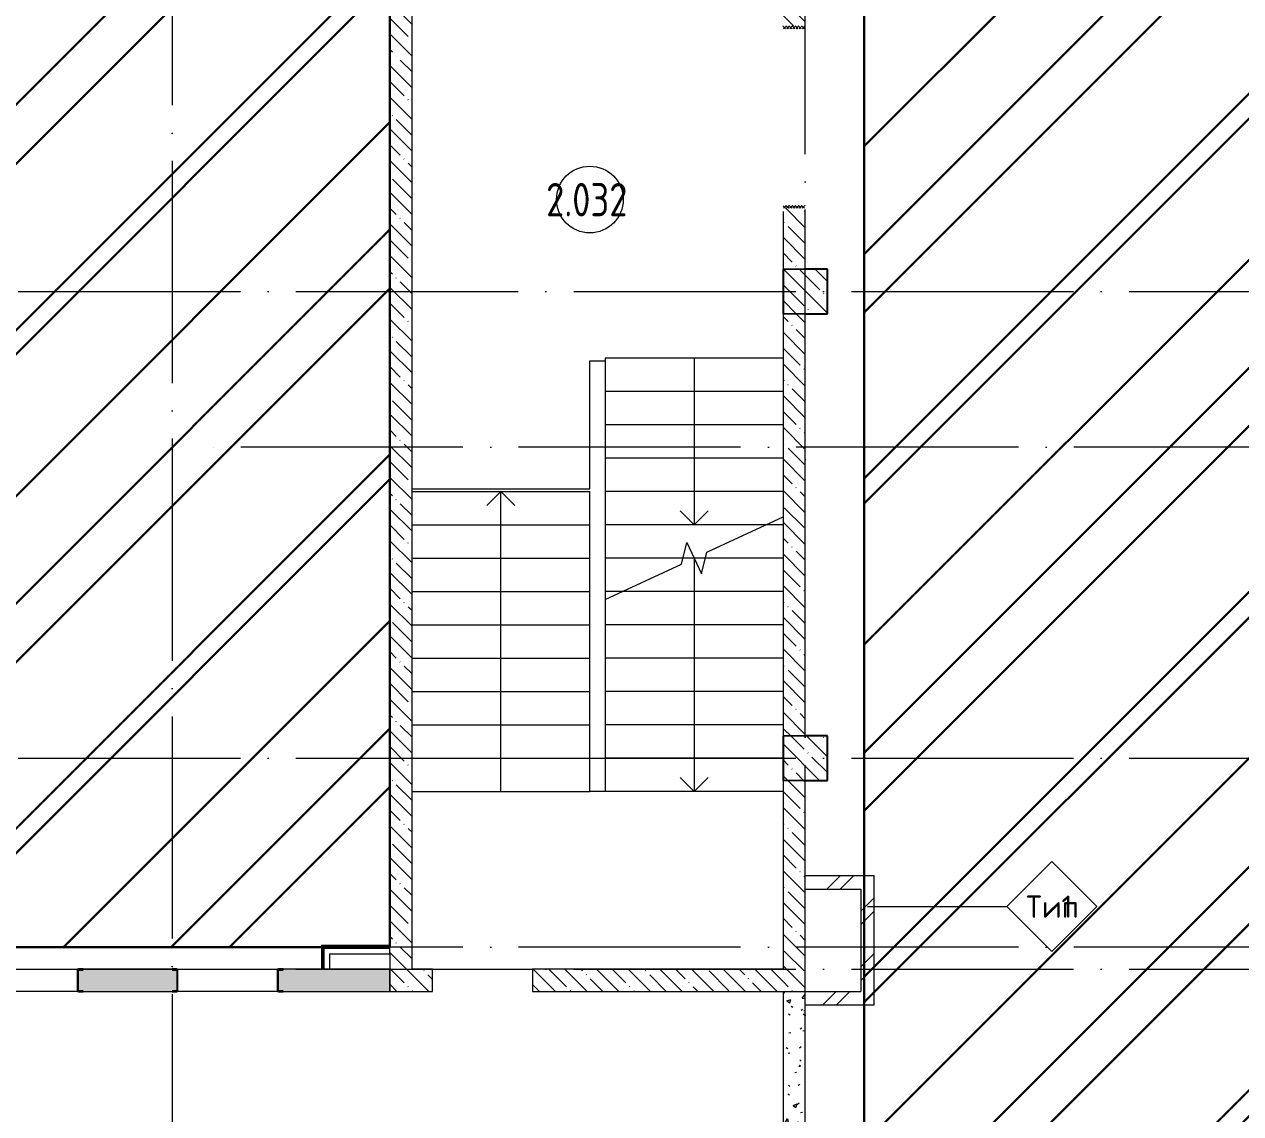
# Model space of a CAD drawing. Header units: millimetres. Extents: x -68946 to 690821, y -552984 to 293768.
# Drawn here: x 126579 to 137529, y -95860 to -86055 of the extents above; entities that cross this region are included whole.
import ezdxf

# ---------------------------------------------------------------- set-up
doc = ezdxf.new("R2010")
doc.units = ezdxf.units.MM
doc.linetypes.add('ADSK_Линия сетки', pattern=[2500, 2000, -250, 0, -250])
for name, color, linetype, lineweight in [('1.2) Стяжка 6 вып.', 30, 'Continuous', 30), ('1.3) Звуко-изол           6 вып.', 90, 'Continuous', 30), ('1.4) Стяжка 6 вып.', 30, 'Continuous', 30), ('A-AREA-____-IDEN', 250, 'Continuous', 9), ('A-DOOR-____-OTLN', 250, 'Continuous', 5), ('A-FLOR-____-OTLN', 250, 'Continuous', 9), ('A-WALL-____-IDEN', 250, 'Continuous', 9), ('A-WALL-____-MCUT', 250, 'Continuous', 13), ('A-WALL-____-PATT', 250, 'Continuous', 13), ('A-WALL-FNSH-MCUT', 250, 'Continuous', 13), ('I-WALL-____-OTLN', 250, 'Continuous', 9), ('S-COLS-____-MCUT', 250, 'Continuous', 25), ('S-COLS-____-OTLN', 250, 'Continuous', 9), ('S-GRID-____-OTLN', 250, 'Continuous', 9), ('S-STRS-____-MBND', 250, 'Continuous', 5), ('S-STRS-____-OTLN', 250, 'Continuous', 5)]:
    doc.layers.add(name, color=color, linetype=linetype, lineweight=lineweight)
doc.styles.add('ISOCPEUR', font='isocpeur.ttf', dxfattribs={"width": 0.8, "height": 100})
doc.styles.add('ISOCPEUR_3', font='isocpeur.ttf', dxfattribs={"height": 250})
pattern_1 = [(135, (28708.77, -120984.93), (-142.5612, -142.5612), []), (135, (28851.33, -120984.93), (-142.5612, -142.5612), [252.016, -50.403, 3.353, -47.05])]
pattern_2 = [(50, (28708.77, -120984.93), (364.3679, -31.8783), [38.1, -419.1]), (355, (28708.77, -120984.93), (-70.4859, 382.1133), [30.48, -335.28]), (100.451, (28739.14, -120987.6), (293.885, 350.2334), [32.38, -356.18]), (46.184, (28708.77, -120883.33), (542.1585, -84.0858), [57.15, -628.65]), (96.636, (28753.95, -120890.34), (474.805, 494.8554), [48.57, -534.27]), (351.184, (28708.8, -120883.33), (474.8102, 494.85), [45.72, -502.92]), (21, (28759.57, -120908.73), (303.2285, -204.5305), [38.1, -419.1]), (326, (28759.57, -120908.73), (123.6039, 368.376), [30.48, -335.28]), (71.451, (28784.84, -120925.78), (426.8341, 163.8427), [32.38, -356.18]), (37.5, (28708.77, -120984.93), (6.17665, 169.11015), [16.764, -314.452, 16.764, -323.596, -336.55]), (37.5, (28708.77, -120984.93), (6.17665, 169.11015), [-671.576, 16.764, -319.786]), (7.5, (28708.77, -120984.93), (133.63888, 200.3615), [16.764, -177.292, 16.764, -306.832, -128.27]), (7.5, (28708.77, -120984.93), (133.63888, 200.3615), [-517.652, 16.764, -111.506]), (327.5, (28595.49, -120984.93), (271.18182, -11.45836), [16.764, -110.236, 16.764, -379.476, -525.78]), (327.5, (28595.49, -120984.93), (271.18182, -11.45836), [-523.24, 16.764, -509.016]), (317.5, (28544.7, -120984.93), (296.2585, 50.85285), [16.764, -148.336, 16.764, -246.38, -373.38]), (317.5, (28544.7, -120984.93), (296.2585, 50.85285), [-428.244, 16.764, -356.616])]
pattern_3 = [(45, (28708.77, -120984.93), (-251.4472, 251.4472), []), (45, (28708.77, -120603.93), (-251.4472, 251.4472), [])]

# ---------------------------------------------------------------- blocks, each defined once
blk = doc.blocks.new('Дверь_СКБ_2Ст_Внутренняя1 - Н_Д-1л_1640x2100h_ЛК-42631026-АР1_Кладочный план 2 этажа С2и3')
at = {"layer": 'A-DOOR-____-OTLN'}
h = blk.add_hatch(dxfattribs=at)
h.set_pattern_fill('FP_30', color=256, style=0, pattern_type=2)
h.set_pattern_definition([(45, (-641.384, 164.685), (-14.1421, 14.1421), []), (135, (-641.384, 164.685), (-14.1421, -14.1421), [])])
h.paths.add_polyline_path([(-807.5, -100), (-782.5, -100), (-782.5, 100), (-807.5, 100)])
h = blk.add_hatch(dxfattribs=at)
h.set_pattern_fill('FP_29', color=256, style=0, pattern_type=2)
h.set_pattern_definition([(135, (1481.41, 164.685), (-14.14214, -14.14214), []), (225, (1481.41, 164.685), (14.14214, -14.14214), [])])
h.paths.add_polyline_path([(807.5, -100), (832.5, -100), (832.5, 100), (807.5, 100)])
blk = doc.blocks.new('ADSK_КолоннаНесущая_Швеллер_Гнутый_ГОСТ 8278-83 - 200х50х4_таб_1 2-38569602-АР1_Кладочный план 2 этажа С2и3')
at = {"layer": 'S-COLS-____-MCUT'}
for p, q in [((-10.1, 90), (-10.1, -90)), ((-6.1, -90), (-6.1, 90)), ((39.9, 100), (-0.1, 100)), ((-0.1, 96), (39.9, 96)), ((39.9, 96), (39.9, 100)), ((39.9, -96), (-0.1, -96)), ((-0.1, -100), (39.9, -100)), ((39.9, -100), (39.9, -96))]:
    blk.add_line(p, q, dxfattribs=at)
for centre, radius, start, end in [((-0.1, 90), 10, 90, 180), ((-0.1, 90), 6, 90, 180), ((-0.1, -90), 10, 180, 270), ((-0.1, -90), 6, 180, 270)]:
    blk.add_arc(centre, radius, start, end, dxfattribs=at)
blk = doc.blocks.new('AAR_СКБ_Марка_Помещения_мал - Номер-28977439-АР1_Кладочный план 2 этажа С2и3')
at = {"layer": 'A-AREA-____-IDEN'}
blk.add_circle((-0.03, 0), 3, dxfattribs=at)
blk = doc.blocks.new('ADSK_Марка_Стена - Типоразмер_ADSK_Марка-30564887-АР1_Кладочный план 2 этажа С2и3')
at = {"layer": 'A-WALL-____-IDEN'}
for p, q in [((-0.16, 4.37), (-4.21, 0.31)), ((3.9, 0.31), (-0.16, 4.37)), ((-4.21, 0.31), (-0.16, -3.74)), ((-0.16, -3.74), (3.9, 0.31))]:
    blk.add_line(p, q, dxfattribs=at)

msp = doc.modelspace()

# ---------------------------------------------------------------- hatches: boundary and pattern name
at = {"layer": '1.2) Стяжка 6 вып.', "lineweight": 30}
h = msp.add_hatch(dxfattribs=at)
h.set_pattern_fill('ANSI31', color=256, scale=333)
h.paths.add_polyline_path([(141811.6037, -101522.7428), (141811.6037, -101577.9347), (134138.7722, -101577.9347), (134138.7722, -85593.2505), (141811.6037, -85593.2505), (147168.0543, -85593.2505), (147168.0543, -93023.0429), (149708.7722, -93023.0429), (149708.7722, -92859.9342), (165008.7503, -92859.9342), (165008.7503, -110559.9347), (149708.7722, -110559.9347), (142958.7722, -110559.9347), (142958.7722, -101522.7428)])
h = msp.add_hatch(dxfattribs=at)
h.set_pattern_fill('ANSI31', color=256, scale=333)
h.paths.add_polyline_path([(111858.7722, -94359.9347), (129868.7722, -94359.9347), (129868.7722, -85631.1286), (111858.7722, -85631.1286)])
at = {"layer": '1.3) Звуко-изол           6 вып.', "lineweight": 30}
h = msp.add_hatch(dxfattribs=at)
h.set_pattern_fill('ANSI31', color=256, scale=500)
h.paths.add_polyline_path([(141811.6037, -101522.7428), (141811.6037, -101577.9347), (134138.7722, -101577.9347), (134138.7722, -85593.2505), (141811.6037, -85593.2505), (147168.0543, -85593.2505), (147168.0543, -93023.0429), (149708.7722, -93023.0429), (149708.7722, -92859.9342), (165008.7503, -92859.9342), (165008.7503, -110559.9347), (149708.7722, -110559.9347), (142958.7722, -110559.9347), (142958.7722, -101522.7428)])
h = msp.add_hatch(dxfattribs=at)
h.set_pattern_fill('ANSI31', color=256, scale=500)
h.paths.add_polyline_path([(111858.7722, -94359.9347), (129868.7722, -94359.9347), (129868.7722, -85631.1286), (111858.7722, -85631.1286)])
at = {"layer": '1.4) Стяжка 6 вып.', "lineweight": 30}
h = msp.add_hatch(dxfattribs=at)
h.set_pattern_fill('ANSI32', color=256, scale=333)
h.paths.add_polyline_path([(141811.6037, -101522.7428), (141811.6037, -101577.9347), (134138.7722, -101577.9347), (134138.7722, -85593.2505), (141811.6037, -85593.2505), (147168.0543, -85593.2505), (147168.0543, -93023.0429), (149708.7722, -93023.0429), (149708.7722, -92859.9342), (165008.7503, -92859.9342), (165008.7503, -110559.9347), (149708.7722, -110559.9347), (142958.7722, -110559.9347), (142958.7722, -101522.7428)])
h = msp.add_hatch(dxfattribs=at)
h.set_pattern_fill('ANSI32', color=256, scale=333)
h.paths.add_polyline_path([(111858.7722, -94359.9347), (129868.7722, -94359.9347), (129868.7722, -85631.1286), (111858.7722, -85631.1286)])
at = {"layer": 'A-WALL-____-PATT', "lineweight": 15}
h = msp.add_hatch(dxfattribs=at)
h.set_pattern_fill('FP_40', color=256, style=0, pattern_type=2)
h.set_pattern_definition(pattern_1)
h.paths.add_polyline_path([(129868.7722, -94759.8745), (130068.7722, -94759.8745), (130068.7722, -84884.9347), (129868.7722, -84884.9347), (129868.7722, -94419.9342)])
h = msp.add_hatch(dxfattribs=at)
h.set_pattern_fill('FP_40', color=256, style=0, pattern_type=2)
h.set_pattern_definition(pattern_1)
h.paths.add_polyline_path([(133608.7728, -94759.8745), (133608.7728, -92859.9347), (133408.7728, -92859.9347), (133408.7728, -94759.8745)])
h.paths.add_polyline_path([(133408.7728, -92459.9347), (133608.7728, -92459.9347), (133608.7728, -88659.9347), (133408.7728, -88659.9347), (133408.7728, -92266.7168)])
h.paths.add_polyline_path([(133608.7728, -88259.9347), (133608.7728, -87709.9663), (133408.7728, -87709.9663), (133408.7728, -88259.9347)])
h.paths.add_polyline_path([(133608.7728, -86069.9663), (133608.7728, -85409.9347), (133408.7728, -85409.9347), (133408.7728, -86069.9663)])
h = msp.add_hatch(dxfattribs=at)
h.set_pattern_fill('FP_12', color=256, style=0, pattern_type=2)
h.set_pattern_definition(pattern_3)
h.paths.add_polyline_path([(134108.7728, -93839.8745), (134108.7728, -93719.8745), (133608.7728, -93719.8745), (133608.7728, -93839.8745)])
h = msp.add_hatch(dxfattribs=at)
h.set_pattern_fill('FP_12', color=256, style=0, pattern_type=2)
h.set_pattern_definition(pattern_3)
h.paths.add_polyline_path([(134228.7728, -94759.8745), (134228.7728, -93719.8745), (134108.7728, -93719.8745), (134108.7728, -94759.8745)])
h = msp.add_hatch(dxfattribs=at)
h.set_pattern_fill('FP_83', color=256, style=0, pattern_type=2)
h.set_pattern_definition(pattern_2)
h.paths.add_polyline_path([(129343.4912, -94759.9342), (129868.7722, -94759.9342), (129868.7722, -94559.9342), (128858.7722, -94559.9342), (128858.7722, -94759.9342)])
h.paths.add_polyline_path([(124058.7722, -94759.9342), (124058.7722, -94559.9342), (123158.7722, -94559.9342), (123158.7722, -94759.9342), (123645.5998, -94759.9342)])
h.paths.add_polyline_path([(124958.7722, -94759.9342), (125208.7722, -94759.9342), (125208.7722, -94559.9342), (124958.7722, -94559.9342)])
h.paths.add_polyline_path([(127919.0183, -94759.9342), (127958.7722, -94759.9342), (127958.7722, -94559.9342), (127058.7722, -94559.9342), (127058.7722, -94759.9342)])
h.paths.add_polyline_path([(125608.7722, -94759.9342), (126158.7722, -94759.9342), (126158.7722, -94559.9342), (125608.7722, -94559.9342)])
h.paths.add_polyline_path([(109008.7722, -94759.9342), (110258.7722, -94759.9342), (110258.7722, -94559.9342), (109008.7722, -94559.9342)])
h.paths.add_polyline_path([(107708.7722, -94759.9342), (107708.7722, -94559.9342), (106258.7722, -94559.9342), (106258.7722, -94759.9342)])
h.paths.add_polyline_path([(104415.2163, -94759.9342), (104558.7722, -94759.9342), (104558.7722, -94559.9342), (103708.7722, -94559.9342), (103708.7722, -94759.9342)])
h.paths.add_polyline_path([(111158.7722, -94759.9342), (111458.7722, -94759.9342), (111458.7722, -94559.9342), (111158.7722, -94559.9342)])
h.paths.add_polyline_path([(111858.7722, -94759.9342), (112058.7722, -94759.9342), (112058.7722, -94559.9342), (111858.7722, -94559.9342)])
h.paths.add_polyline_path([(103308.7722, -94759.9342), (103308.7722, -94559.9342), (102908.7722, -94559.9342), (102908.7722, -94759.9342)])
h.paths.add_polyline_path([(122221.1269, -94759.9342), (122258.7722, -94759.9342), (122258.7722, -94559.9342), (121458.7722, -94559.9342), (121458.7722, -94759.9342)])
h.paths.add_polyline_path([(112958.7722, -94759.9342), (114458.7722, -94759.9342), (114458.7722, -94559.9342), (112958.7722, -94559.9342)])
h.paths.add_polyline_path([(115358.7722, -94759.9342), (116258.7722, -94759.9342), (116258.7722, -94559.9342), (115358.7722, -94559.9342)])
h.paths.add_polyline_path([(117558.7722, -94759.9342), (118358.7722, -94759.9342), (118358.7722, -94559.9342), (117558.7722, -94559.9342)])
h = msp.add_hatch(dxfattribs=at)
h.set_pattern_fill('FP_40', color=256, style=0, pattern_type=2)
h.set_pattern_definition(pattern_1)
h.paths.add_polyline_path([(133408.7728, -94759.8745), (133408.7728, -94559.8745), (131153.7722, -94559.8745), (131153.7722, -94759.8745)])
h.paths.add_polyline_path([(130068.7722, -94759.8745), (130253.7722, -94759.8745), (130253.7722, -94559.8745), (130068.7722, -94559.8745)])
h = msp.add_hatch(dxfattribs=at)
h.set_pattern_fill('FP_83', color=256, style=0, pattern_type=2)
h.set_pattern_definition(pattern_2)
h.paths.add_polyline_path([(133408.7728, -101559.9347), (133608.7728, -101559.9347), (133608.7728, -101259.9342), (133408.7728, -101259.9342)])
h.paths.add_polyline_path([(133608.7728, -98159.9347), (133608.7728, -94759.8745), (133408.7728, -94759.8745), (133408.7728, -98159.9347)])
h = msp.add_hatch(dxfattribs=at)
h.set_pattern_fill('FP_12', color=256, style=0, pattern_type=2)
h.set_pattern_definition(pattern_3)
h.paths.add_polyline_path([(134228.7728, -94879.8745), (134228.7728, -94759.8745), (133608.7728, -94759.8745), (133608.7728, -94879.8745)])
at = {"layer": 'S-COLS-____-OTLN', "lineweight": 5}
h = msp.add_hatch(dxfattribs=at)
h.set_pattern_fill('FP_40', color=256, style=0, pattern_type=2)
h.set_pattern_definition(pattern_1)
h.paths.add_polyline_path([(133608.7728, -88659.9347), (133808.7722, -88659.9347), (133808.7722, -88259.9347), (133408.7722, -88259.9347), (133408.7722, -88659.9347)])
h = msp.add_hatch(dxfattribs=at)
h.set_pattern_fill('FP_40', color=256, style=0, pattern_type=2)
h.set_pattern_definition(pattern_1)
h.paths.add_polyline_path([(133808.7722, -92859.9347), (133808.7722, -92459.9347), (133408.7722, -92459.9347), (133408.7722, -92859.9347), (133608.7728, -92859.9347)])

# ---------------------------------------------------------------- linework, layer by layer
at = {"layer": '1.2) Стяжка 6 вып.', "lineweight": 30}
for points in [[(141811.6037, -101522.7428), (141811.6037, -101577.9347), (134138.7722, -101577.9347), (134138.7722, -85593.2505), (141811.6037, -85593.2505), (147168.0543, -85593.2505), (147168.0543, -93023.0429), (149708.7722, -93023.0429), (149708.7722, -92859.9342), (165008.7503, -92859.9342), (165008.7503, -110559.9347), (149708.7722, -110559.9347), (142958.7722, -110559.9347), (142958.7722, -101522.7428)], [(111858.7722, -94359.9347), (129868.7722, -94359.9347), (129868.7722, -85631.1286), (111858.7722, -85631.1286)]]:
    msp.add_lwpolyline(points, close=True, dxfattribs=at)
at = {"layer": 'A-FLOR-____-OTLN'}
for p, q in [((131668.7728, -90234.9347), (131668.7728, -89084.9347)), ((131668.7728, -89084.9347), (131808.7722, -89084.9347)), ((130068.7722, -90234.9347), (131668.7728, -90234.9347))]:
    msp.add_line(p, q, dxfattribs=at)
at = {"layer": 'A-WALL-____-IDEN'}
msp.add_line((134168.7728, -93994.8788), (135423.1478, -93994.8788), dxfattribs=at)
at = {"layer": 'A-WALL-____-MCUT', "color": 7, "lineweight": 15}
for p, q in [((130068.7722, -94559.8745), (130068.7722, -85084.9347)), ((129868.7722, -85409.9938), (129868.7722, -94344.9342)), ((133408.7728, -87739.9663), (133408.7728, -88259.9347)), ((133608.7728, -88259.9347), (133608.7728, -87739.9663)), ((133408.7728, -88659.9347), (133408.7728, -92459.9347)), ((133608.7728, -92459.9347), (133608.7728, -88659.9347)), ((133408.7728, -92859.9347), (133408.7728, -94559.8745)), ((133608.7728, -94879.8745), (133608.7728, -92859.9347)), ((134228.7728, -93719.8745), (133608.7728, -93719.8745)), ((134228.7728, -94879.8745), (134228.7728, -93719.8745)), ((133608.7728, -93839.8745), (134108.7728, -93839.8745)), ((134108.7728, -93839.8745), (134108.7728, -94759.8745)), ((129868.7722, -94419.9342), (129868.7722, -94759.8745)), ((127958.7722, -94559.9342), (127058.7722, -94559.9342)), ((127058.7722, -94559.9342), (127058.7722, -94759.9342)), ((127958.7722, -94759.9342), (127958.7722, -94559.9342)), ((129868.7722, -94559.9342), (128858.7722, -94559.9342)), ((128858.7722, -94559.9342), (128858.7722, -94759.9342)), ((129868.7722, -94759.9342), (129868.7722, -94559.9342)), ((130253.7722, -94559.8745), (130068.7722, -94559.8745)), ((130253.7722, -94759.8745), (130253.7722, -94559.8745)), ((133408.7728, -94559.8745), (131153.7722, -94559.8745)), ((131153.7722, -94559.8745), (131153.7722, -94759.8745)), ((127058.7722, -94759.9342), (127958.7722, -94759.9342)), ((128858.7722, -94759.9342), (129868.7722, -94759.9342)), ((129868.7722, -94759.8745), (130253.7722, -94759.8745)), ((131153.7722, -94759.8745), (134108.7728, -94759.8745)), ((133408.7728, -94759.8745), (133408.7728, -98159.9347)), ((133608.7728, -98159.9347), (133608.7728, -94759.8745)), ((133608.7728, -94879.8745), (134228.7728, -94879.8745))]:
    msp.add_line(p, q, dxfattribs=at)
at = {"layer": 'A-WALL-____-MCUT', "lineweight": 15}
for p, q in [((133408.7728, -88259.9347), (133608.7728, -88259.9347)), ((133608.7728, -88659.9347), (133408.7728, -88659.9347)), ((133408.7728, -92459.9347), (133608.7728, -92459.9347)), ((133608.7728, -92859.9347), (133408.7728, -92859.9347))]:
    msp.add_line(p, q, dxfattribs=at)
at = {"layer": 'A-WALL-____-MCUT', "color": 42, "lineweight": 15}
for p, q in [((129266.2722, -94357.4342), (129868.7722, -94357.4342)), ((129266.2722, -94559.9342), (129266.2722, -94357.4342)), ((129868.7722, -94419.9342), (129868.7722, -94369.9342))]:
    msp.add_line(p, q, dxfattribs=at)
at = {"layer": 'A-WALL-____-MCUT', "color": 30, "lineweight": 15}
for p, q in [((129278.7722, -94369.9342), (129868.7722, -94369.9342)), ((129278.7722, -94559.9342), (129278.7722, -94369.9342)), ((129868.7722, -94369.9342), (129868.7722, -94344.9342)), ((129328.7722, -94419.9342), (129868.7722, -94419.9342)), ((129328.7722, -94559.9342), (129328.7722, -94419.9342)), ((129278.7722, -94559.9342), (129328.7722, -94559.9342))]:
    msp.add_line(p, q, dxfattribs=at)
at = {"layer": 'A-WALL-FNSH-MCUT', "lineweight": 15}
for p, q in [((129868.7722, -94344.9342), (129253.7722, -94344.9342)), ((129253.7722, -94344.9342), (129253.7722, -94559.9342)), ((129253.7722, -94559.9342), (129278.7722, -94559.9342))]:
    msp.add_line(p, q, dxfattribs=at)
at = {"layer": 'I-WALL-____-OTLN', "lineweight": 15}
for p, q in [((126158.7722, -94559.9342), (127058.7722, -94559.9342)), ((127958.7722, -94559.9342), (128858.7722, -94559.9342)), ((127058.7722, -94759.9342), (126158.7722, -94759.9342)), ((128858.7722, -94759.9342), (127958.7722, -94759.9342))]:
    msp.add_line(p, q, dxfattribs=at)
at = {"layer": 'S-COLS-____-MCUT'}
for p, q in [((133408.7722, -88259.9347), (133408.7722, -88659.9347)), ((133808.7722, -88259.9347), (133608.7728, -88259.9347)), ((133808.7722, -88659.9347), (133808.7722, -88259.9347)), ((133608.7728, -88659.9347), (133808.7722, -88659.9347)), ((133408.7722, -92459.9347), (133408.7722, -92859.9347)), ((133808.7722, -92459.9347), (133608.7728, -92459.9347)), ((133808.7722, -92859.9347), (133808.7722, -92459.9347)), ((133608.7728, -92859.9347), (133808.7722, -92859.9347))]:
    msp.add_line(p, q, dxfattribs=at)
at = {"layer": 'S-COLS-____-OTLN'}
for p, q in [((133608.7728, -88259.9347), (133408.7722, -88259.9347)), ((133408.7722, -88659.9347), (133608.7728, -88659.9347)), ((133608.7728, -92459.9347), (133408.7722, -92459.9347)), ((133408.7722, -92859.9347), (133608.7728, -92859.9347))]:
    msp.add_line(p, q, dxfattribs=at)
at = {"layer": 'S-GRID-____-OTLN', "linetype": 'ADSK_Линия сетки'}
for p, q in [((127908.7722, -59782.9296), (127908.7722, -124723.7741)), ((133608.7722, -124723.7741), (133608.7722, -59782.9296)), ((94022.7944, -88459.9342), (185529.6518, -88459.9342)), ((185529.6518, -89859.9342), (128028.7722, -89859.9342)), ((94022.7944, -92659.9342), (185529.6518, -92659.9342)), ((185529.6518, -94359.9342), (128028.7722, -94359.9342)), ((94022.7944, -94559.9342), (184259.6518, -94559.9342))]:
    msp.add_line(p, q, dxfattribs=at)
at = {"layer": 'S-STRS-____-MBND'}
for p, q in [((132722.0607, -90807.1075), (133408.7722, -90486.8886)), ((132495.4838, -90912.762), (132542.7381, -90718.3242)), ((132542.7381, -90718.3242), (132674.8064, -91001.5453)), ((132674.8064, -91001.5453), (132722.0607, -90807.1075)), ((131808.7722, -91232.9809), (132495.4838, -90912.762))]:
    msp.add_line(p, q, dxfattribs=at)
at = {"layer": 'S-STRS-____-OTLN'}
for p, q in [((133408.7722, -89059.9347), (131808.7722, -89059.9347)), ((131808.7722, -89059.9347), (131808.7722, -89359.9347)), ((133408.7722, -89059.9347), (131808.7722, -89059.9347)), ((131808.7722, -89359.9347), (131808.7722, -89659.9347)), ((133408.7722, -89359.9347), (131808.7722, -89359.9347)), ((133408.7722, -89359.9347), (131808.7722, -89359.9347)), ((131808.7722, -89659.9347), (131808.7722, -89959.9347)), ((133408.7722, -89659.9347), (131808.7722, -89659.9347)), ((133408.7722, -89659.9347), (131808.7722, -89659.9347)), ((131808.7722, -89959.9347), (131808.7722, -90259.9347)), ((133408.7722, -89959.9347), (131808.7722, -89959.9347)), ((133408.7722, -89959.9347), (131808.7722, -89959.9347)), ((130068.7722, -90259.9347), (131668.7717, -90259.9347)), ((131668.7717, -90559.9347), (131668.7717, -90259.9347)), ((131808.7722, -90259.9347), (131808.7722, -90559.9347)), ((133408.7722, -90259.9347), (131808.7722, -90259.9347)), ((133408.7722, -90259.9347), (131808.7722, -90259.9347)), ((130068.7722, -90559.9347), (131668.7717, -90559.9347)), ((130068.7722, -90559.9347), (131668.7717, -90559.9347)), ((131668.7717, -90859.9347), (131668.7717, -90559.9347)), ((131808.7722, -90559.9347), (131808.7722, -90859.9347)), ((133252.1243, -90559.9347), (131808.7722, -90559.9347)), ((133252.1243, -90559.9347), (131808.7722, -90559.9347)), ((133408.7728, -90559.9347), (133252.1243, -90559.9347)), ((133408.7728, -90559.9347), (133252.1243, -90559.9347)), ((130068.7722, -90859.9347), (131668.7717, -90859.9347)), ((130068.7722, -90859.9347), (131668.7717, -90859.9347)), ((131668.7717, -91159.9347), (131668.7717, -90859.9347)), ((131808.7722, -90859.9347), (131808.7722, -91159.9347)), ((132508.3224, -90859.9347), (131808.7722, -90859.9347)), ((132508.3224, -90859.9347), (131808.7722, -90859.9347)), ((132608.7722, -90859.9347), (132508.3224, -90859.9347)), ((132608.7722, -90859.9347), (132508.3224, -90859.9347)), ((132709.2221, -90859.9347), (132608.7722, -90859.9347)), ((132709.2221, -90859.9347), (132608.7722, -90859.9347)), ((133408.7728, -90859.9347), (132709.2221, -90859.9347)), ((133408.7728, -90859.9347), (132709.2221, -90859.9347)), ((130068.7722, -91159.9347), (131668.7717, -91159.9347)), ((130068.7722, -91159.9347), (131668.7717, -91159.9347)), ((131668.7717, -91459.9347), (131668.7717, -91159.9347)), ((131808.7722, -91159.9347), (131808.7722, -91232.9809)), ((131965.4202, -91159.9347), (131808.7722, -91159.9347)), ((131965.4202, -91159.9347), (131808.7722, -91159.9347)), ((133408.7728, -91159.9347), (131965.4202, -91159.9347)), ((133408.7728, -91159.9347), (131965.4202, -91159.9347)), ((131808.7728, -91232.9809), (131808.7728, -91459.9347)), ((130068.7722, -91459.9347), (131668.7717, -91459.9347)), ((130068.7722, -91459.9347), (131668.7717, -91459.9347)), ((131668.7717, -91759.9347), (131668.7717, -91459.9347)), ((131808.7728, -91459.9347), (131808.7728, -91759.9347)), ((133408.7728, -91459.9347), (131808.7728, -91459.9347)), ((133408.7728, -91459.9347), (131808.7728, -91459.9347)), ((130068.7722, -91759.9347), (131668.7717, -91759.9347)), ((130068.7722, -91759.9347), (131668.7717, -91759.9347)), ((131668.7717, -92059.9347), (131668.7717, -91759.9347)), ((131808.7728, -91759.9347), (131808.7728, -92059.9347)), ((133408.7728, -91759.9347), (131808.7728, -91759.9347)), ((133408.7728, -91759.9347), (131808.7728, -91759.9347)), ((130068.7722, -92059.9347), (131668.7717, -92059.9347)), ((130068.7722, -92059.9347), (131668.7717, -92059.9347)), ((131668.7717, -92359.9347), (131668.7717, -92059.9347)), ((131808.7728, -92059.9347), (131808.7728, -92359.9347)), ((133408.7728, -92059.9347), (131808.7728, -92059.9347)), ((133408.7728, -92059.9347), (131808.7728, -92059.9347)), ((130068.7722, -92359.9347), (131668.7717, -92359.9347)), ((130068.7722, -92359.9347), (131668.7717, -92359.9347)), ((131668.7717, -92659.9347), (131668.7717, -92359.9347)), ((131808.7728, -92359.9347), (131808.7728, -92659.9347)), ((133408.7728, -92359.9347), (131808.7728, -92359.9347)), ((133408.7728, -92359.9347), (131808.7728, -92359.9347)), ((130068.7722, -92659.9347), (131668.7717, -92659.9347)), ((130068.7722, -92659.9347), (131668.7717, -92659.9347)), ((131668.7717, -92959.9347), (131668.7717, -92659.9347)), ((131808.7728, -92659.9347), (131808.7728, -92959.9347)), ((133408.7722, -92659.9347), (131808.7728, -92659.9347)), ((133408.7722, -92659.9347), (131808.7728, -92659.9347)), ((130068.7722, -92959.9347), (131668.7717, -92959.9347)), ((130068.7722, -92959.9347), (131668.7717, -92959.9347)), ((131688.3394, -92959.9347), (131668.7717, -92959.9347)), ((131808.7728, -92959.9347), (131688.3394, -92959.9347)), ((133408.7728, -92959.9347), (131808.7728, -92959.9347)), ((133408.7728, -92959.9347), (131808.7728, -92959.9347)), ((130253.7171, -94559.9342), (131153.7722, -94559.9342))]:
    msp.add_line(p, q, dxfattribs=at)
at = {"layer": 'S-STRS-____-OTLN', "lineweight": 9}
for p, q in [((132608.7722, -89059.9347), (132608.7722, -89359.9347)), ((132608.7722, -89359.9347), (132608.7722, -89659.9347)), ((132608.7722, -89659.9347), (132608.7722, -89959.9347)), ((132608.7722, -89959.9347), (132608.7722, -90259.9347)), ((130868.7717, -90259.9347), (130743.7717, -90384.9347)), ((130868.7717, -90559.9347), (130868.7717, -90259.9347)), ((130868.7717, -90259.9347), (130993.7717, -90384.9347)), ((132608.7722, -90259.9347), (132608.7722, -90559.9347)), ((132608.7722, -90559.9347), (132483.7722, -90434.9347)), ((132608.7722, -90559.9347), (132733.7722, -90434.9347)), ((130868.7717, -90859.9347), (130868.7717, -90559.9347)), ((130868.7717, -91159.9347), (130868.7717, -90859.9347)), ((132608.7728, -90859.9347), (132608.7728, -91159.9347)), ((130868.7717, -91459.9347), (130868.7717, -91159.9347)), ((132608.7728, -91159.9347), (132608.7728, -91459.9347)), ((130868.7717, -91759.9347), (130868.7717, -91459.9347)), ((132608.7728, -91459.9347), (132608.7728, -91759.9347)), ((130868.7717, -92059.9347), (130868.7717, -91759.9347)), ((132608.7728, -91759.9347), (132608.7728, -92059.9347)), ((130868.7717, -92359.9347), (130868.7717, -92059.9347)), ((132608.7728, -92059.9347), (132608.7728, -92359.9347)), ((130868.7717, -92659.9347), (130868.7717, -92359.9347)), ((132608.7728, -92359.9347), (132608.7728, -92659.9347)), ((130868.7717, -92959.9347), (130868.7717, -92659.9347)), ((132608.7728, -92659.9347), (132608.7728, -92959.9347)), ((132608.7728, -92959.9347), (132483.7728, -92834.9347)), ((132608.7728, -92959.9347), (132733.7728, -92834.9347))]:
    msp.add_line(p, q, dxfattribs=at)

# ---------------------------------------------------------------- block references
at = {"layer": 'A-AREA-____-IDEN', "xscale": 99.99999999999993, "yscale": 99.99999999999993, "zscale": 99.99999999999993}
msp.add_blockref('AAR_СКБ_Марка_Помещения_мал - Номер-28977439-АР1_Кладочный план 2 этажа С2и3', (131672.9108, -87631.7824), dxfattribs=at)
at = {"layer": 'A-DOOR-____-OTLN', "color": 255, "rotation": 89.9999999999999}
msp.add_blockref('Дверь_СКБ_2Ст_Внутренняя1 - Н_Д-1л_1640x2100h_ЛК-42631026-АР1_Кладочный план 2 этажа С2и3', (133508.7728, -86902.4663), dxfattribs=at)
at = {"layer": 'A-WALL-____-IDEN', "xscale": 99.99999999999993, "yscale": 99.99999999999993, "zscale": 99.99999999999993}
msp.add_blockref('ADSK_Марка_Стена - Типоразмер_ADSK_Марка-30564887-АР1_Кладочный план 2 этажа С2и3', (135844.4897, -94026.1288), dxfattribs=at)
at = {"layer": 'S-COLS-____-OTLN'}
for p in [(127068.8722, -94659.9342), (128868.8722, -94659.9342)]:
    msp.add_blockref('ADSK_КолоннаНесущая_Швеллер_Гнутый_ГОСТ 8278-83 - 200х50х4_таб_1 2-38569602-АР1_Кладочный план 2 этажа С2и3', p, dxfattribs=at)
at = {"layer": 'S-COLS-____-OTLN', "rotation": 180}
msp.add_blockref('ADSK_КолоннаНесущая_Швеллер_Гнутый_ГОСТ 8278-83 - 200х50х4_таб_1 2-38569602-АР1_Кладочный план 2 этажа С2и3', (127948.6722, -94659.9938), dxfattribs=at)

# ---------------------------------------------------------------- texts
at = {"layer": 'A-AREA-____-IDEN', "insert": (131276.1716, -87483.1226), "char_height": 300, "width": 654.177, "attachment_point": 1, "style": 'ISOCPEUR'}
msp.add_mtext('2.032', dxfattribs=at)
at = {"layer": 'A-WALL-____-IDEN', "char_height": 200, "attachment_point": 1, "style": 'ISOCPEUR_3'}
for s, insert, width in [('Тип', (135596.2089, -93896.4601), 387.215062), (' 1', (135915.6933, -93896.4601), 190.801625)]:
    msp.add_mtext(s, dxfattribs=dict(at, insert=insert, width=width))

doc.saveas('drawing.dxf')
